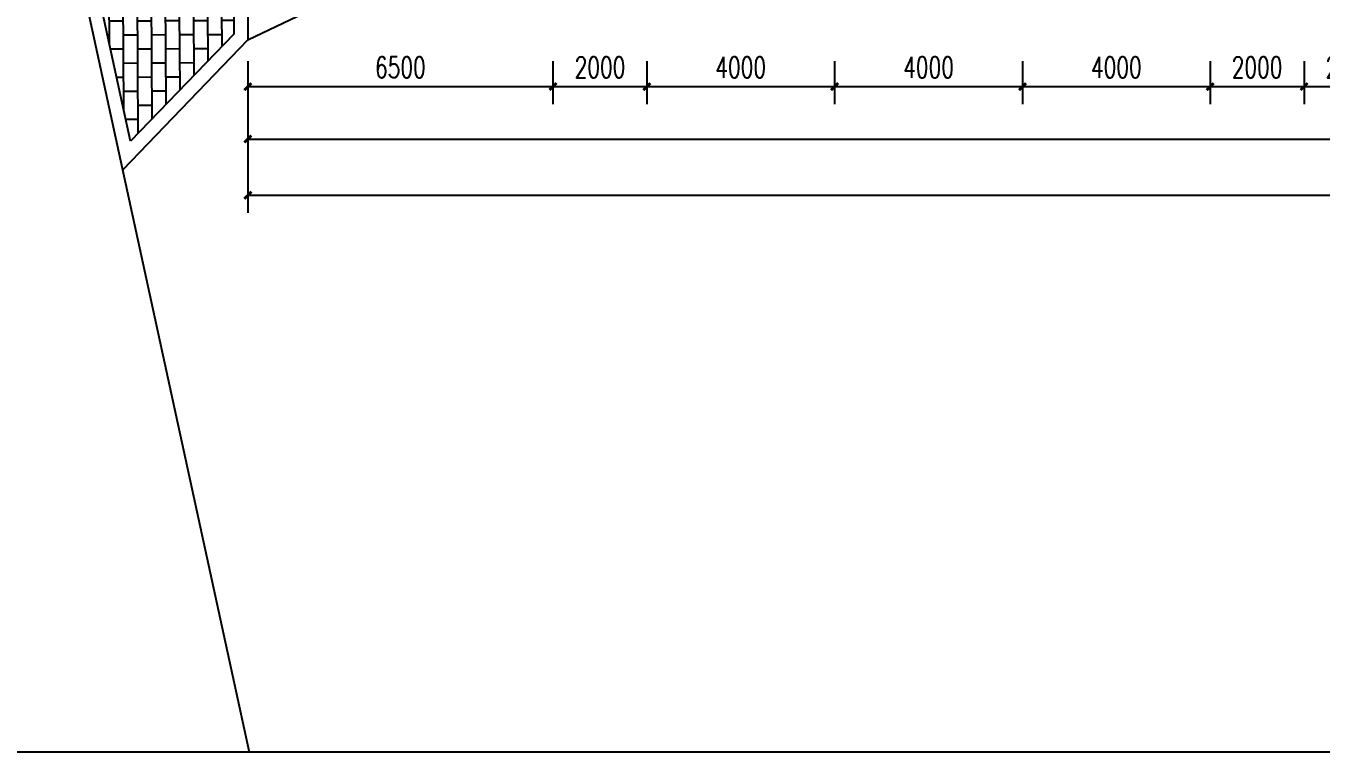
# Model space of a CAD drawing. Extents: x 1332 to 175445, y 256143 to 386027.
# Drawn here: x 40774 to 68366, y 307907 to 323376 of the extents above; entities that cross this region are included whole.
import ezdxf

# ---------------------------------------------------------------- set-up
doc = ezdxf.new("R2010")
doc.units = 0
doc.header["$LTSCALE"] = 10
doc.header["$MEASUREMENT"] = 0
for name, color, linetype in [('00-园建', 4, 'Continuous'), ('DIM_COOR', 3, 'Continuous'), ('HD-05铺装分隔线', 33, 'Continuous'), ('HD-11填充', 8, 'Continuous'), ('PUB_DIM', 3, 'Continuous'), ('型钢', 6, 'Continuous')]:
    doc.layers.add(name, color=color, linetype=linetype)
doc.styles.add('_TCH_DIM_T3', font='SIMPLEX', dxfattribs={"width": 0.705882, "bigfont": 'GBCBIG'})
doc.dimstyles.new('_TCH_ARCH&&150', dxfattribs={"dimtxt": 446.25, "dimasz": 150, "dimexe": 375, "dimexo": 450, "dimgap": 189.375, "dimtad": 1, "dimdec": 0, "dimrnd": 5, "dimzin": 0, "dimdsep": 46, "dimtxsty": '_TCH_DIM_T3', "dimblk": 'ARCHTICK', "dimcen": 0.09, "dimclrt": 7, "dimazin": 2, "dimtfac": 1, "dimtdec": 0, "dimtix": 1, "dimtmove": 2, "dimatfit": 3, "dimfxl": 0, "dimtolj": 1, "dimtzin": 0, "dimarcsym": 0})

# ---------------------------------------------------------------- blocks, each defined once
blk = doc.blocks.new('_ArchTick')
at = {"color": 0, "linetype": 'ByBlock', "const_width": 0.4}
blk.add_lwpolyline([(-0.5, -0.5), (0.5, 0.5)], dxfattribs=at)
blk = doc.blocks.new('*D115')
at = {"layer": 'Defpoints', "color": 0, "transparency": 16777216}
for p in [(45503, 323077), (52003, 323077), (52003, 322083)]:
    blk.add_point(p, dxfattribs=at)
at = {"layer": 'PUB_DIM', "color": 0, "lineweight": -2, "transparency": 16777216}
for p, q in [((45503, 322627), (45503, 321708)), ((52003, 322627), (52003, 321708)), ((45503, 322083), (52003, 322083))]:
    blk.add_line(p, q, dxfattribs=at)
at = {"layer": 'PUB_DIM', "color": 0, "lineweight": -2, "transparency": 16777216, "xscale": 150, "yscale": 150, "zscale": 150, "rotation": 180}
blk.add_blockref('_ArchTick', (45503, 322083), dxfattribs=at)
at = {"layer": 'PUB_DIM', "color": 0, "lineweight": -2, "transparency": 16777216, "xscale": 150, "yscale": 150, "zscale": 150}
blk.add_blockref('_ArchTick', (52003, 322083), dxfattribs=at)
at = {"layer": 'PUB_DIM', "color": 7, "transparency": 16777216, "insert": (48753, 322496), "char_height": 446.2, "attachment_point": 5, "style": '_TCH_DIM_T3'}
blk.add_mtext('\\A1;6500', dxfattribs=at)
blk = doc.blocks.new('*D116')
at = {"layer": 'Defpoints', "color": 0, "transparency": 16777216}
for p in [(52003, 323077), (54003, 323077), (54003, 322083)]:
    blk.add_point(p, dxfattribs=at)
at = {"layer": 'PUB_DIM', "color": 0, "lineweight": -2, "transparency": 16777216}
for p, q in [((52003, 322627), (52003, 321708)), ((54003, 322627), (54003, 321708)), ((52003, 322083), (54003, 322083))]:
    blk.add_line(p, q, dxfattribs=at)
at = {"layer": 'PUB_DIM', "color": 0, "lineweight": -2, "transparency": 16777216, "xscale": 150, "yscale": 150, "zscale": 150, "rotation": 180}
blk.add_blockref('_ArchTick', (52003, 322083), dxfattribs=at)
at = {"layer": 'PUB_DIM', "color": 0, "lineweight": -2, "transparency": 16777216, "xscale": 150, "yscale": 150, "zscale": 150}
blk.add_blockref('_ArchTick', (54003, 322083), dxfattribs=at)
at = {"layer": 'PUB_DIM', "color": 7, "transparency": 16777216, "insert": (53003, 322496), "char_height": 446.2, "attachment_point": 5, "style": '_TCH_DIM_T3'}
blk.add_mtext('\\A1;2000', dxfattribs=at)
blk = doc.blocks.new('*D117')
at = {"layer": 'Defpoints', "color": 0, "transparency": 16777216}
for p in [(54003, 323077), (58003, 323077), (58003, 322083)]:
    blk.add_point(p, dxfattribs=at)
at = {"layer": 'PUB_DIM', "color": 0, "lineweight": -2, "transparency": 16777216}
for p, q in [((54003, 322627), (54003, 321708)), ((58003, 322627), (58003, 321708)), ((54003, 322083), (58003, 322083))]:
    blk.add_line(p, q, dxfattribs=at)
at = {"layer": 'PUB_DIM', "color": 0, "lineweight": -2, "transparency": 16777216, "xscale": 150, "yscale": 150, "zscale": 150, "rotation": 180}
blk.add_blockref('_ArchTick', (54003, 322083), dxfattribs=at)
at = {"layer": 'PUB_DIM', "color": 0, "lineweight": -2, "transparency": 16777216, "xscale": 150, "yscale": 150, "zscale": 150}
blk.add_blockref('_ArchTick', (58003, 322083), dxfattribs=at)
at = {"layer": 'PUB_DIM', "color": 7, "transparency": 16777216, "insert": (56003, 322496), "char_height": 446.2, "attachment_point": 5, "style": '_TCH_DIM_T3'}
blk.add_mtext('\\A1;4000', dxfattribs=at)
blk = doc.blocks.new('*D118')
at = {"layer": 'Defpoints', "color": 0, "transparency": 16777216}
for p in [(58003, 323077), (62003, 323077), (62003, 322083)]:
    blk.add_point(p, dxfattribs=at)
at = {"layer": 'PUB_DIM', "color": 0, "lineweight": -2, "transparency": 16777216}
for p, q in [((58003, 322627), (58003, 321708)), ((62003, 322627), (62003, 321708)), ((58003, 322083), (62003, 322083))]:
    blk.add_line(p, q, dxfattribs=at)
at = {"layer": 'PUB_DIM', "color": 0, "lineweight": -2, "transparency": 16777216, "xscale": 150, "yscale": 150, "zscale": 150, "rotation": 180}
blk.add_blockref('_ArchTick', (58003, 322083), dxfattribs=at)
at = {"layer": 'PUB_DIM', "color": 0, "lineweight": -2, "transparency": 16777216, "xscale": 150, "yscale": 150, "zscale": 150}
blk.add_blockref('_ArchTick', (62003, 322083), dxfattribs=at)
at = {"layer": 'PUB_DIM', "color": 7, "transparency": 16777216, "insert": (60003, 322496), "char_height": 446.2, "attachment_point": 5, "style": '_TCH_DIM_T3'}
blk.add_mtext('\\A1;4000', dxfattribs=at)
blk = doc.blocks.new('*D119')
at = {"layer": 'Defpoints', "color": 0, "transparency": 16777216}
for p in [(62003, 323077), (66003, 323077), (66003, 322083)]:
    blk.add_point(p, dxfattribs=at)
at = {"layer": 'PUB_DIM', "color": 0, "lineweight": -2, "transparency": 16777216}
for p, q in [((62003, 322627), (62003, 321708)), ((66003, 322627), (66003, 321708)), ((62003, 322083), (66003, 322083))]:
    blk.add_line(p, q, dxfattribs=at)
at = {"layer": 'PUB_DIM', "color": 0, "lineweight": -2, "transparency": 16777216, "xscale": 150, "yscale": 150, "zscale": 150, "rotation": 180}
blk.add_blockref('_ArchTick', (62003, 322083), dxfattribs=at)
at = {"layer": 'PUB_DIM', "color": 0, "lineweight": -2, "transparency": 16777216, "xscale": 150, "yscale": 150, "zscale": 150}
blk.add_blockref('_ArchTick', (66003, 322083), dxfattribs=at)
at = {"layer": 'PUB_DIM', "color": 7, "transparency": 16777216, "insert": (64003, 322496), "char_height": 446.2, "attachment_point": 5, "style": '_TCH_DIM_T3'}
blk.add_mtext('\\A1;4000', dxfattribs=at)
blk = doc.blocks.new('*D120')
at = {"layer": 'Defpoints', "color": 0, "transparency": 16777216}
for p in [(66003, 323077), (68003, 323077), (68003, 322083)]:
    blk.add_point(p, dxfattribs=at)
at = {"layer": 'PUB_DIM', "color": 0, "lineweight": -2, "transparency": 16777216}
for p, q in [((66003, 322627), (66003, 321708)), ((68003, 322627), (68003, 321708)), ((66003, 322083), (68003, 322083))]:
    blk.add_line(p, q, dxfattribs=at)
at = {"layer": 'PUB_DIM', "color": 0, "lineweight": -2, "transparency": 16777216, "xscale": 150, "yscale": 150, "zscale": 150, "rotation": 180}
blk.add_blockref('_ArchTick', (66003, 322083), dxfattribs=at)
at = {"layer": 'PUB_DIM', "color": 0, "lineweight": -2, "transparency": 16777216, "xscale": 150, "yscale": 150, "zscale": 150}
blk.add_blockref('_ArchTick', (68003, 322083), dxfattribs=at)
at = {"layer": 'PUB_DIM', "color": 7, "transparency": 16777216, "insert": (67003, 322496), "char_height": 446.2, "attachment_point": 5, "style": '_TCH_DIM_T3'}
blk.add_mtext('\\A1;2000', dxfattribs=at)
blk = doc.blocks.new('*D121')
at = {"layer": 'Defpoints', "color": 0, "transparency": 16777216}
for p in [(68003, 323077), (70003, 323077), (70003, 322083)]:
    blk.add_point(p, dxfattribs=at)
at = {"layer": 'PUB_DIM', "color": 0, "lineweight": -2, "transparency": 16777216}
for p, q in [((68003, 322627), (68003, 321708)), ((70003, 322627), (70003, 321708)), ((68003, 322083), (70003, 322083))]:
    blk.add_line(p, q, dxfattribs=at)
at = {"layer": 'PUB_DIM', "color": 0, "lineweight": -2, "transparency": 16777216, "xscale": 150, "yscale": 150, "zscale": 150, "rotation": 180}
blk.add_blockref('_ArchTick', (68003, 322083), dxfattribs=at)
at = {"layer": 'PUB_DIM', "color": 0, "lineweight": -2, "transparency": 16777216, "xscale": 150, "yscale": 150, "zscale": 150}
blk.add_blockref('_ArchTick', (70003, 322083), dxfattribs=at)
at = {"layer": 'PUB_DIM', "color": 7, "transparency": 16777216, "insert": (69003, 322496), "char_height": 446.2, "attachment_point": 5, "style": '_TCH_DIM_T3'}
blk.add_mtext('\\A1;2000', dxfattribs=at)
blk = doc.blocks.new('*D138')
at = {"layer": 'Defpoints', "color": 0, "transparency": 16777216}
for p in [(45503, 323077), (104003, 323077), (104003, 320966)]:
    blk.add_point(p, dxfattribs=at)
at = {"layer": 'PUB_DIM', "color": 0, "lineweight": -2, "transparency": 16777216}
for p, q in [((45503, 322627), (45503, 320591)), ((104003, 322627), (104003, 320591)), ((45503, 320966), (104003, 320966))]:
    blk.add_line(p, q, dxfattribs=at)
at = {"layer": 'PUB_DIM', "color": 0, "lineweight": -2, "transparency": 16777216, "xscale": 150, "yscale": 150, "zscale": 150, "rotation": 180}
blk.add_blockref('_ArchTick', (45503, 320966), dxfattribs=at)
at = {"layer": 'PUB_DIM', "color": 0, "lineweight": -2, "transparency": 16777216, "xscale": 150, "yscale": 150, "zscale": 150}
blk.add_blockref('_ArchTick', (104003, 320966), dxfattribs=at)
at = {"layer": 'PUB_DIM', "color": 7, "transparency": 16777216, "insert": (74753, 321379), "char_height": 446.2, "attachment_point": 5, "style": '_TCH_DIM_T3'}
blk.add_mtext('\\A1;58500', dxfattribs=at)
blk = doc.blocks.new('*D140')
at = {"layer": 'Defpoints', "color": 0, "transparency": 16777216}
for p in [(45503, 321262), (158503, 321262), (158503, 319770)]:
    blk.add_point(p, dxfattribs=at)
at = {"layer": 'PUB_DIM', "color": 0, "lineweight": -2, "transparency": 16777216}
for p, q in [((45503, 320812), (45503, 319395)), ((158503, 320812), (158503, 319395)), ((45503, 319770), (158503, 319770))]:
    blk.add_line(p, q, dxfattribs=at)
at = {"layer": 'PUB_DIM', "color": 0, "lineweight": -2, "transparency": 16777216, "xscale": 150, "yscale": 150, "zscale": 150, "rotation": 180}
blk.add_blockref('_ArchTick', (45503, 319770), dxfattribs=at)
at = {"layer": 'PUB_DIM', "color": 0, "lineweight": -2, "transparency": 16777216, "xscale": 150, "yscale": 150, "zscale": 150}
blk.add_blockref('_ArchTick', (158503, 319770), dxfattribs=at)
at = {"layer": 'PUB_DIM', "color": 7, "transparency": 16777216, "insert": (102003, 320183), "char_height": 446.2, "attachment_point": 5, "style": '_TCH_DIM_T3'}
blk.add_mtext('\\A1;113000', dxfattribs=at)

msp = doc.modelspace()

# ---------------------------------------------------------------- hatches: boundary and pattern name
at = {"layer": 'HD-11填充'}
h = msp.add_hatch(dxfattribs=at)
h.set_pattern_fill('AR-B816', color=256, scale=247, angle=88.96439, double=1)
h.set_pattern_definition([(90.2793, (45202.25, 333077.3), (-299.633, -1.4606), []), (180.2793, (45202.25, 333077.3), (-298.1725, -301.094), [299.637, -299.637])])
h.paths.add_polyline_path([(43005.3, 320918.5), (38991.3, 339360), (45203.3, 336874.2), (45203.3, 323198.4)])
h.paths.add_polyline_path([(45202.3, 335027.3), (43752.3, 335027.3), (43752.3, 336477.3), (45202.3, 336477.3)], flags=16)
h.paths.add_polyline_path([(45202.3, 333077.3), (43752.3, 333077.3), (43752.3, 334527.3), (45202.3, 334527.3)], flags=16)
h.paths.add_polyline_path([(45202.3, 327077.3), (43752.3, 327077.3), (43752.3, 325627.3), (45202.3, 325627.3)], flags=16)
h.paths.add_polyline_path([(45202.3, 325127.3), (43752.3, 325127.3), (43752.3, 323677.3), (45202.3, 323677.3)], flags=16)

# ---------------------------------------------------------------- linework, layer by layer
at = {"layer": '00-园建', "elevation": -36503}
for points in [[(35614.9, 353461.9), (45530.3, 307907.1)], [(38578, 339848.5), (45503.3, 337077.3), (45503.3, 323077.3), (42831.5, 320306.1)]]:
    msp.add_lwpolyline(points, dxfattribs=at)
at = {"layer": 'DIM_COOR', "color": 3}
msp.add_line((45503.3, 323077.3), (47977.6, 324263.8), dxfattribs=at)
at = {"layer": 'HD-05铺装分隔线', "elevation": -36503}
msp.add_lwpolyline([(43005.3, 320918.5), (38991.3, 339360), (45203.3, 336874.2), (45203.3, 323198.4)], close=True, dxfattribs=at)
at = {"layer": '型钢'}
msp.add_lwpolyline([(21985.1, 353461.9), (175445.1, 353461.9), (175445.1, 307907.1), (21985.1, 307907.1)], close=True, dxfattribs=at)

# ---------------------------------------------------------------- dimensions: what is measured, and where the dimension line sits
at = {"layer": 'PUB_DIM'}
for p1, p2, distance, picture, middle in [((45503.3, 323077.3), (52003.3, 323077.3), -994, '*D115', (48753.3, 322495.8)), ((45503.3, 323077.3), (104003.3, 323077.3), -2110.9, '*D138', (74753.3, 321378.8)), ((52003.3, 323077.3), (54003.3, 323077.3), -994, '*D116', (53003.3, 322495.8)), ((54003.3, 323077.3), (58003.3, 323077.3), -994, '*D117', (56003.3, 322495.8)), ((58003.3, 323077.3), (62003.3, 323077.3), -994, '*D118', (60003.3, 322495.8)), ((62003.3, 323077.3), (66003.3, 323077.3), -994, '*D119', (64003.3, 322495.8)), ((66003.3, 323077.3), (68003.3, 323077.3), -994, '*D120', (67003.3, 322495.8)), ((68003.3, 323077.3), (70003.3, 323077.3), -994, '*D121', (69003.3, 322495.8)), ((45503.3, 321261.6), (158503.3, 321261.6), -1491.3, '*D140', (102003.3, 320182.8))]:
    dim = msp.add_aligned_dim(p1=p1, p2=p2, distance=distance, dimstyle='_TCH_ARCH&&150', dxfattribs=at)
    dim.commit()
    dim.dimension.update_dxf_attribs({"geometry": picture, "text_midpoint": middle})

doc.saveas('drawing.dxf')
